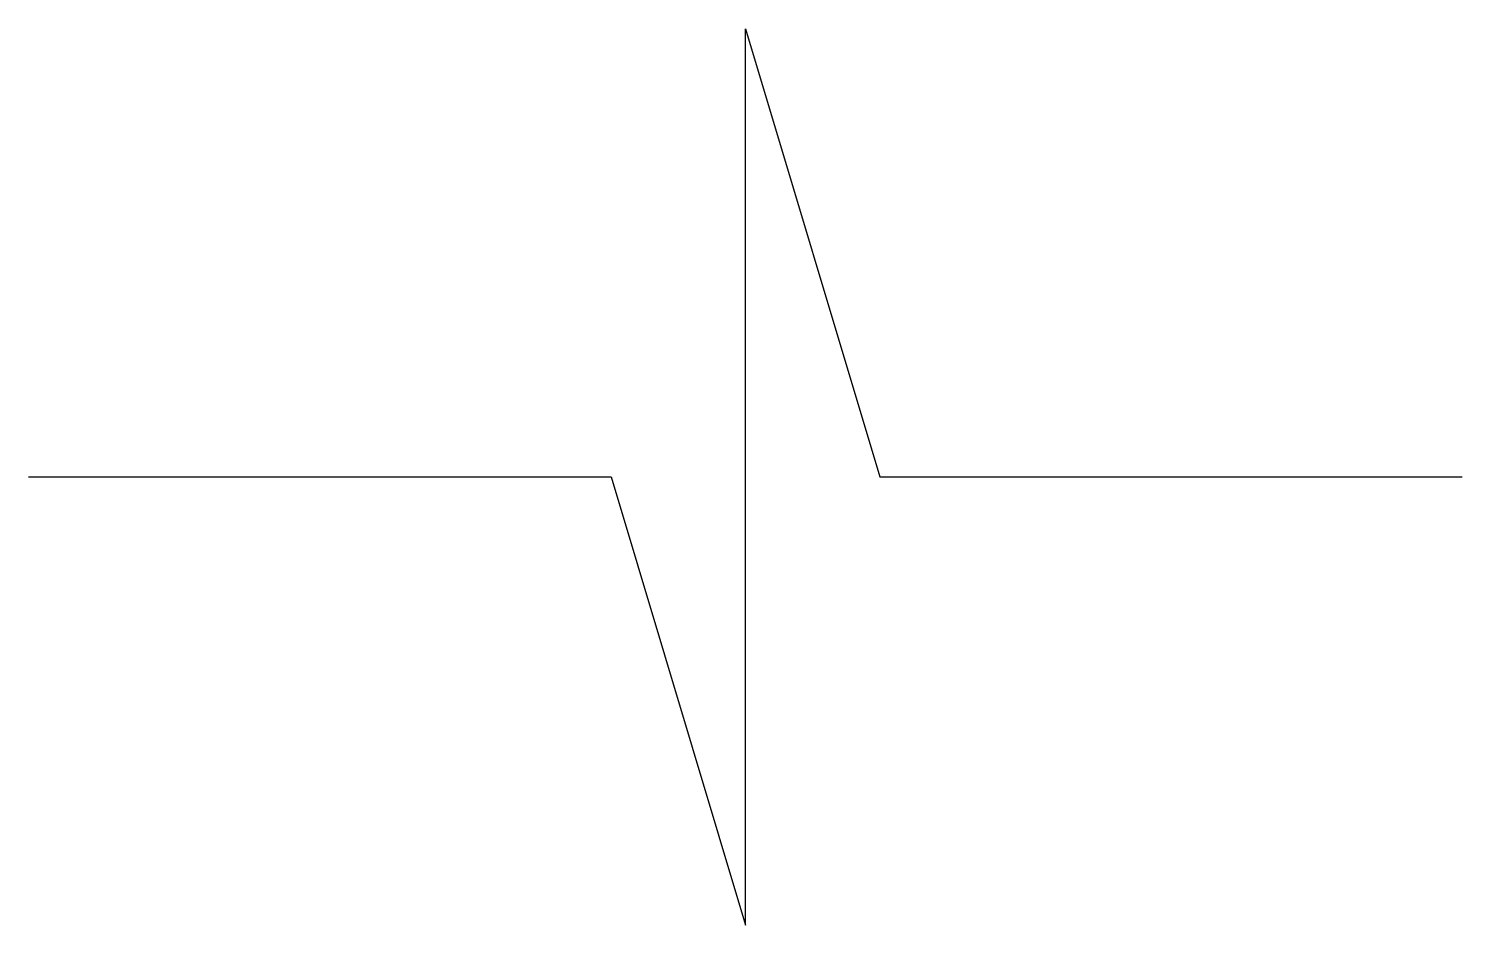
# Model space of a CAD drawing. Header units: millimetres. Extents: x 1160.43 to 1161.93, y -1199.41 to -1198.47.
import ezdxf

# ---------------------------------------------------------------- set-up
doc = ezdxf.new("R2010")
doc.units = ezdxf.units.MM
doc.header["$LTSCALE"] = 10
doc.layers.add('Símbolos_Gráficos', color=1, linetype='Continuous')

msp = doc.modelspace()

# ---------------------------------------------------------------- linework, layer by layer
at = {"layer": 'Símbolos_Gráficos', "ltscale": 0.03}
msp.add_lwpolyline([(1160.4316, -1198.9398), (1161.041, -1198.9398), (1161.1816, -1199.4086), (1161.1816, -1198.4711), (1161.3223, -1198.9398), (1161.9316, -1198.9398)], dxfattribs=at)

doc.saveas('drawing.dxf')
